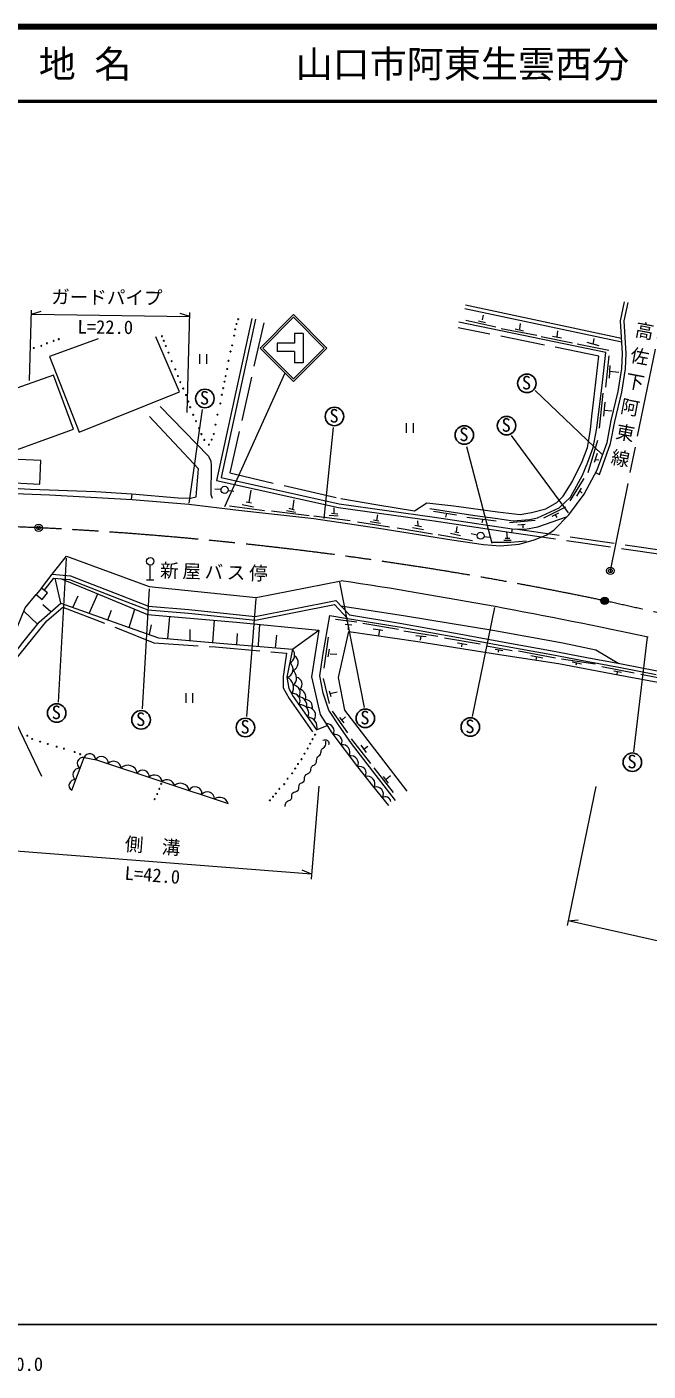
# Model space of a CAD drawing. Units: millimetres, scale not verified. Extents: x 40000 to 680000, y 20000 to 380000.
# Drawn here: x 368778 to 452580, y 198715 to 380000 of the extents above; entities that cross this region are included whole.
import ezdxf
from ezdxf.enums import TextEntityAlignment as Align

# ---------------------------------------------------------------- set-up
doc = ezdxf.new("R2010")
doc.units = ezdxf.units.MM
doc.header["$LTSCALE"] = 1000
doc.header["$PDMODE"] = 32
doc.header["$PDSIZE"] = 500
doc.linetypes.add('CHAIN', pattern=[18.5, 12, -1.5, 3.5, -1.5])
doc.linetypes.add('DASHED', pattern=[7.5, 6, -1.5])
for name, color, linetype, lineweight in [('M-BGD', 7, 'Continuous', 13), ('M-BMK', 2, 'CHAIN', 13), ('M-BMK-SRVR', 3, 'Continuous', 13), ('M-STR-HTXT', 7, 'Continuous', 13), ('M-STR-STRC', 7, 'Continuous', 13), ('M-TTL', 2, 'Continuous', 140), ('M-TTL-BAND', 7, 'Continuous', 25), ('M-TTL-LINE', 7, 'Continuous', 50)]:
    doc.layers.add(name, color=color, linetype=linetype, lineweight=lineweight)
doc.layers.add('M-BMK-HTXT', color=7, linetype='Continuous')
doc.layers.add('M-TTL-TXT', color=7, linetype='Continuous')
doc.styles.add('@ＭＳ ゴシック', font='')
doc.styles.add('ＭＳ ゴシック', font='')
doc.styles.get('@ＭＳ ゴシック').set_extended_font_data('@MS Gothic')
doc.styles.get('ＭＳ ゴシック').set_extended_font_data('MS Gothic')

msp = doc.modelspace()

# ---------------------------------------------------------------- hatches: boundary and pattern name
at = {"layer": 'M-BMK-SRVR'}
msp.add_hatch(color=256, dxfattribs=at).paths.add_polyline_path([(447220, 302599, 0.41421), (446720, 303099, 0.41421), (446220, 302599, 1)])

# ---------------------------------------------------------------- linework, layer by layer
at = {"layer": 'M-BGD'}
for p, q in [((427855, 342012), (449033, 337509)), ((427959, 342501), (449001, 338027)), ((430257, 340501), (430391, 341104)), ((427981, 340426), (432040, 339564)), ((429705, 340359), (430634, 340133)), ((432743, 339321), (437572, 338417)), ((434635, 339288), (435790, 339003)), ((435296, 339229), (435380, 340008)), ((438133, 338225), (442368, 337388)), ((439698, 338284), (440895, 338074)), ((440292, 338180), (440418, 338987)), ((442987, 337246), (447264, 336417)), ((444293, 337463), (445950, 337011)), ((392086, 335867), (392086, 334567)), ((393061, 334567), (393061, 335867)), ((447295, 335626), (446840, 331429)), ((447437, 334342), (447311, 332643)), ((447378, 333552), (448617, 333413)), ((446327, 322394), (437346, 330963)), ((446465, 330605), (445981, 325881)), ((390679, 315764), (392482, 328404)), ((446721, 329395), (446579, 327489)), ((446640, 328317), (447703, 328214)), ((419957, 326568), (419957, 325268)), ((420932, 325268), (420932, 326568)), ((408864, 313701), (410154, 325979)), ((441854, 314471), (434141, 324912)), ((431534, 310328), (428130, 323380)), ((445770, 324219), (444447, 319870)), ((445705, 322484), (445306, 321232)), ((445448, 321678), (445932, 321601)), ((443899, 319092), (442025, 316063)), ((443936, 317004), (445702, 320268)), ((445504, 319903), (446008, 319649)), ((357503, 317404), (371845, 316892)), ((394974, 317610), (394114, 317674)), ((395943, 317498), (396704, 317379)), ((398776, 315877), (399051, 317526)), ((443531, 317803), (442937, 316707)), ((443422, 317393), (443673, 317134)), ((371845, 316892), (382971, 316243)), ((382971, 316243), (390614, 315614)), ((390614, 315614), (397315, 314835)), ((397837, 315567), (399369, 315274)), ((398373, 315936), (399067, 315835)), ((404644, 314942), (404851, 316229)), ((441868, 314208), (443936, 317004)), ((396106, 315404), (400825, 314781)), ((397315, 314835), (407503, 313697)), ((401796, 314722), (406851, 314111)), ((403779, 314781), (405001, 314571)), ((404097, 315082), (404851, 314889)), ((407495, 314052), (412366, 313408)), ((407503, 313697), (416250, 312410)), ((409546, 314153), (410760, 314061)), ((409881, 314404), (410718, 314345)), ((410249, 314378), (410249, 315149)), ((415981, 313452), (416099, 314203)), ((423645, 314694), (426717, 314209)), ((425382, 314420), (425269, 313866)), ((428125, 313896), (432098, 313405)), ((430299, 313627), (430132, 313121)), ((441456, 315214), (438483, 313763)), ((440490, 314416), (439603, 313989)), ((439849, 312135), (441868, 314208)), ((440053, 314206), (440256, 313822)), ((413396, 313266), (417689, 312571)), ((415103, 313316), (416459, 313057)), ((415522, 313534), (416275, 313400)), ((416250, 312410), (426110, 310816)), ((418744, 312420), (423515, 311625)), ((420778, 312487), (422293, 312220)), ((421104, 312780), (422025, 312621)), ((421554, 312703), (421531, 313400)), ((426498, 311918), (427033, 311809)), ((426733, 311870), (426841, 312638)), ((433599, 311050), (433525, 311912)), ((437359, 313412), (433873, 313113)), ((434230, 312313), (434156, 311818)), ((434997, 312857), (435993, 312957)), ((435693, 312927), (435694, 312444)), ((438816, 311450), (439849, 312135)), ((424280, 311550), (428875, 310755)), ((425920, 311734), (427251, 311416)), ((426110, 310816), (430379, 310190)), ((429536, 311463), (428730, 311618)), ((430379, 310190), (432625, 310022)), ((430465, 311286), (431197, 311199)), ((432625, 310022), (435169, 310223)), ((433113, 310774), (434092, 310782)), ((433280, 311050), (433933, 311050)), ((435169, 310223), (437206, 310810)), ((437206, 310810), (438816, 311450)), ((374071, 308338), (372988, 288941)), ((385418, 305418), (385418, 307418)), ((373346, 302261), (372587, 305649)), ((384918, 305418), (385918, 305418)), ((410954, 305110), (414267, 288216)), ((374964, 301689), (375705, 303267)), ((377192, 300902), (378368, 303536)), ((385253, 304210), (384316, 288043)), ((399649, 302905), (398383, 286975)), ((370191, 299430), (368347, 301200)), ((372019, 301109), (370926, 302071)), ((379699, 300016), (380201, 301332)), ((382566, 299003), (383324, 301471)), ((431867, 301690), (428828, 286994)), ((387795, 297513), (388042, 300500)), ((393879, 296981), (394091, 299978)), ((410403, 300144), (413265, 299759)), ((411692, 299458), (412612, 299358)), ((412139, 299409), (412119, 298697)), ((414077, 299567), (418898, 298755)), ((390801, 297250), (390786, 298714)), ((397122, 296701), (397189, 298202)), ((402323, 296254), (402510, 297960)), ((404592, 296059), (408178, 298637)), ((409433, 297701), (408850, 293532)), ((415492, 298839), (416806, 298646)), ((416341, 298714), (416192, 297890)), ((419638, 298558), (424200, 297821)), ((421254, 297913), (422618, 297796)), ((421904, 297857), (421831, 297277)), ((425114, 297610), (429943, 296799)), ((452448, 297709), (450591, 282226)), ((409561, 296079), (409391, 295040)), ((427446, 296835), (427416, 296405)), ((430797, 296548), (434262, 295895)), ((431960, 296087), (432998, 295911)), ((432382, 296016), (432345, 295669)), ((435090, 295853), (440079, 294916)), ((409675, 295467), (410600, 295396)), ((436773, 295242), (438388, 294924)), ((437523, 295094), (437451, 294605)), ((440915, 294790), (445418, 294079)), ((442338, 294355), (443577, 294112)), ((442939, 294237), (442849, 293920)), ((446331, 293727), (450699, 292873)), ((408761, 292141), (409541, 288736)), ((447937, 293158), (448975, 292965)), ((448418, 293069), (448372, 292669)), ((451612, 292706), (455495, 291936)), ((390209, 290135), (390209, 288835)), ((391184, 288835), (391184, 290135)), ((409535, 290481), (409761, 289679)), ((409702, 290102), (410613, 290329)), ((409979, 287725), (412012, 284813)), ((410958, 286880), (411527, 286127)), ((411244, 286502), (411761, 286972)), ((407869, 285205), (409294, 285772)), ((412505, 284007), (415143, 280659)), ((413834, 283133), (414545, 282154)), ((414212, 282612), (414779, 282983)), ((415596, 280071), (418199, 276740)), ((416818, 278899), (417505, 278020)), ((417220, 278523), (417823, 279033))]:
    msp.add_line(p, q, dxfattribs=at)
at = {"layer": 'M-BGD', "linetype": 'DASHED'}
for p, q in [((434156, 311818), (460719, 307985)), ((434628, 312306), (461302, 308456))]:
    msp.add_line(p, q, dxfattribs=at)
at = {"layer": 'M-BGD'}
for points in [[(445702, 320268), (447044, 323942), (447613, 326901), (448523, 330842), (449050, 333915), (449128, 335940), (448858, 340379), (449413, 342926)], [(446008, 319649), (447527, 323808), (448102, 326798), (449014, 330744), (449548, 333863), (449629, 335946), (449361, 340341), (449901, 342820)], [(399116, 340689), (394376, 318839), (410822, 315164), (423707, 313366), (434156, 311818)], [(399605, 340583), (394970, 319219), (410911, 315656), (423779, 313861), (434230, 312313)], [(423152, 315031), (429217, 314110), (431963, 313754), (434382, 313398), (436573, 313569), (437668, 313797), (440571, 315134), (442108, 316585), (443730, 319545), (444441, 321295), (445152, 323258), (445665, 325862), (446419, 332020), (446863, 336095), (427057, 340170)], [(378403, 337938), (371839, 335547), (375847, 325323), (389344, 330789), (386175, 338191)], [(445146, 337231), (445205, 337388), (445322, 337991)], [(386746, 328803), (393263, 322111), (393576, 321428), (393633, 320788), (393585, 316957), (393769, 316421)], [(382922, 317011), (389183, 316507), (390861, 316421), (391616, 316606), (391910, 320393), (385324, 327444)], [(352155, 323587), (355604, 318277), (362703, 318021), (369277, 317637), (378013, 317338), (382922, 317011), (382866, 316249)], [(434230, 312313), (436053, 312281), (437689, 312594), (441573, 313905)], [(431586, 310498), (434050, 310506), (436151, 310699)], [(372208, 306183), (374128, 308621), (385283, 304538), (399720, 303045), (411181, 305305)], [(370729, 304289), (372208, 306183), (374651, 305974), (381519, 303304), (385204, 301896), (390625, 301426), (399588, 300501), (410463, 302628), (412284, 300693), (419067, 299571), (427110, 298127), (433654, 296932), (439398, 295878), (444309, 294955), (448969, 294093), (453783, 293146)], [(371132, 303992), (372435, 305662), (374537, 305482), (381339, 302838), (385091, 301404), (390577, 300928), (399611, 299996), (410288, 302085), (412036, 300228), (418982, 299078), (427020, 297635), (433564, 296440), (439307, 295386), (444217, 294464), (448875, 293602), (453682, 292657)], [(373322, 305586), (377383, 303947), (385030, 300760), (397076, 299720), (408178, 298637), (407179, 292328), (408347, 287255), (409915, 284799), (413358, 280190), (415407, 277657), (417575, 274994)], [(370779, 278912), (366958, 286918), (365977, 290209), (365181, 292998), (367056, 298023), (368536, 301665), (370026, 303465)], [(365181, 292998), (368253, 296997), (370429, 299729), (373346, 302261), (382566, 299003), (386536, 297623), (395329, 296855), (404592, 296059)], [(411148, 301901), (419840, 300595), (431620, 298660), (441096, 296946), (445546, 295992), (448624, 294157)], [(385340, 298039), (385317, 298047), (385607, 299369)], [(400032, 296451), (400035, 296651), (400224, 299413)], [(418499, 275666), (415452, 279630), (412576, 283365), (410798, 285889), (409530, 287851), (408733, 290127), (408306, 292475), (408704, 295235), (409658, 300613), (412036, 300228)], [(420096, 276939), (411667, 287865), (410796, 292267), (412199, 298459), (421535, 297129), (432541, 295339), (440474, 294153), (448541, 292637), (458047, 290847), (467109, 288952), (469499, 288198), (476442, 285722), (489376, 281344), (493367, 279941), (491069, 272395), (485199, 254141)], [(404592, 296059), (403867, 292286), (404133, 290786), (404696, 289687), (407869, 285205)], [(426863, 296924), (426972, 296924), (428177, 296698)], [(374828, 277075), (376493, 281486), (378171, 281173), (395914, 275279)]]:
    msp.add_lwpolyline(points, dxfattribs=at)
at = {"layer": 'M-BGD', "linetype": 'DASHED'}
for points in [[(400721, 340082), (396168, 319847), (404648, 317870), (411122, 316390), (416116, 315550), (421067, 314754), (422746, 315835), (426374, 315394), (432279, 314597), (435318, 314244), (436857, 314505), (438764, 314988), (440258, 315842), (441102, 316720), (442315, 318645), (443688, 321409), (444416, 323283), (444809, 325652), (444993, 327485), (445276, 329741), (445933, 335610), (426941, 339436)], [(365379, 292303), (367853, 295446), (371467, 299914), (373644, 301735), (381000, 298889), (385894, 296912), (394218, 296400), (403807, 295517), (403346, 292414), (403346, 290866), (404145, 289445), (407306, 284945)]]:
    msp.add_lwpolyline(points, dxfattribs=at)
at = {"layer": 'M-BGD'}
for points in [[(361529, 329214), (364232, 321850), (375088, 325763), (372384, 333033)], [(365639, 321765), (365454, 318606), (370548, 318322), (370676, 321523)], [(370026, 303465), (370822, 302796), (371541, 303691), (370729, 304289)]]:
    msp.add_lwpolyline(points, close=True, dxfattribs=at)
at = {"layer": 'M-BGD', "lineweight": 25}
for centre, radius in [((396873, 339207), 50), ((397048, 339927), 50), ((397274, 340579), 50), ((371488, 337334), 50), ((372392, 337668), 50), ((373078, 337886), 50), ((387010, 338277), 50), ((387246, 337671), 50), ((396747, 338362), 50), ((369722, 336698), 50), ((370735, 336982), 50), ((387522, 336957), 50), ((387877, 336071), 50), ((396249, 336223), 50), ((396462, 337048), 50), ((388305, 334919), 50), ((388807, 333812), 50), ((395808, 333861), 50), ((395979, 334971), 50), ((389161, 332919), 50), ((389479, 332091), 50), ((395438, 332154), 50), ((395594, 332894), 50), ((436226, 331926), 1250), ((389872, 331237), 50), ((390242, 330353), 50), ((392792, 329881), 1250), ((395076, 330382), 50), ((395252, 331278), 50), ((390552, 329477), 50), ((390804, 328703), 50), ((394867, 329202), 50), ((410267, 327462), 1250), ((391214, 327691), 50), ((391599, 326820), 50), ((394223, 326356), 50), ((394491, 327695), 50), ((433487, 326224), 1250), ((391997, 325873), 50), ((392322, 325086), 50), ((394005, 325101), 50), ((427781, 324958), 1250), ((392708, 324297), 50), ((393344, 323661), 50), ((393712, 324339), 50), ((372800, 287466), 1250), ((384182, 286546), 1250), ((398262, 285518), 1250), ((414425, 286756), 1250), ((428592, 285574), 1250), ((368842, 284404), 50), ((369497, 283971), 50), ((370565, 283612), 50), ((371604, 283297), 50), ((372805, 282927), 50), ((406985, 283325), 50), ((407312, 283944), 50), ((407655, 284538), 50), ((373780, 282661), 50), ((375227, 282204), 50), ((375976, 281928), 50), ((405822, 281249), 50), ((406232, 281985), 50), ((406650, 282680), 50), ((450455, 280830), 1250), ((404566, 279341), 50), ((404968, 279977), 50), ((405353, 280588), 50), ((386893, 277916), 50), ((403478, 277884), 50), ((403955, 278604), 50), ((386014, 275857), 50), ((386374, 276551), 50), ((386650, 277246), 50), ((401562, 275683), 50), ((401980, 276185), 50), ((402365, 276612), 50), ((402834, 277240), 50)]:
    msp.add_circle(centre, radius, dxfattribs=at)
at = {"layer": 'M-BGD'}
for centre, radius in [((395458, 317556), 488), ((430001, 311376), 473), ((385418, 307918), 500)]:
    msp.add_circle(centre, radius, dxfattribs=at)
for centre, radius, start, end in [((309373, -363672), 676680, 77.78201, 81.34689), ((403724, 295265), 1177, 295.79264, 42.43631), ((403625, 293328), 1069, 283.07926, 55.14968), ((404221, 294256), 1154, 293.79835, 54.04099), ((403265, 290935), 1479, 325.58129, 65.98392), ((403880, 292210), 1277, 310.64143, 50.84617), ((404986, 291362), 928, 312.61176, 79.43628), ((404644, 289112), 1000, 327.30509, 99.1525), ((404614, 290205), 1040, 327.40466, 84.61599), ((405298, 289626), 1100, 341.72741, 73.32305), ((405654, 287437), 1146, 332.14079, 98.45135), ((405395, 288499), 1150, 345.17154, 85.20354), ((406336, 288322), 959, 342.27614, 89.62046), ((406645, 287125), 1088, 325.82276, 97.3466), ((406612, 285588), 1315, 343.03995, 87.55219), ((409247, 285026), 977, 330.9151, 95.70216), ((410340, 283625), 957, 332.43114, 104.52619), ((411339, 282167), 1027, 331.82382, 98.40611), ((376375, 280698), 797, 81.51999, 237.12505), ((377241, 281135), 826, 3.9865, 154.89148), ((378840, 280699), 919, 356.69472, 147.50254), ((412478, 280694), 1015, 330.18567, 103.32743), ((375869, 279149), 882, 85.24091, 233.40414), ((380491, 279939), 1018, 7.2257, 136.02429), ((382393, 279133), 1291, 9.56483, 133.68516), ((384409, 278871), 882, 355.94667, 147.30331), ((413676, 279381), 869, 326.47601, 111.46893), ((375200, 277715), 740, 78.85157, 239.79347), ((386012, 278082), 1026, 8.37365, 134.87633), ((387679, 277437), 1028, 13.8429, 129.40708), ((389489, 276790), 1207, 10.98673, 132.26325), ((391482, 276643), 891, 348.25584, 154.99414), ((414703, 277924), 1022, 330.79314, 107.20732), ((415950, 276570), 926, 325.78997, 112.50827), ((393123, 275874), 967, 0.65923, 142.59076), ((394774, 274895), 1203, 18.6134, 124.63658), ((417125, 275404), 765, 8.35204, 122.42005)]:
    msp.add_arc(centre, radius, start, end, dxfattribs=at)
for points, knots in [([(403629, 274858), (403641, 275111), (403657, 275274), (403805, 275477), (403973, 275707), (404269, 275603), (404441, 275829), (404644, 276094), (404420, 276396), (404617, 276666), (404811, 276931), (405174, 276778), (405370, 277042), (405569, 277309), (405385, 277595), (405571, 277871), (405720, 278092), (405993, 278025), (406140, 278248), (406309, 278501), (406141, 278754), (406308, 279009), (406490, 279289), (406802, 279247), (406994, 279520), (407168, 279768), (407036, 280017), (407212, 280265), (407363, 280478), (407628, 280419), (407764, 280641), (407932, 280916), (407805, 281156), (407948, 281445), (408057, 281664), (408264, 281687), (408375, 281905), (408498, 282147), (408421, 282341), (408559, 282575), (408670, 282762), (408865, 282753), (408986, 282934), (409145, 283174), (409114, 283369), (409095, 283663)], [0, 0, 0, 0, 1, 1, 1, 2, 2, 2, 3, 3, 3, 4, 4, 4, 5, 5, 5, 6, 6, 6, 7, 7, 7, 8, 8, 8, 9, 9, 9, 10, 10, 10, 11, 11, 11, 12, 12, 12, 13, 13, 13, 14, 14, 14, 15, 15, 15, 15]), ([(408722, 283787), (408930, 283844), (409170, 283914), (409352, 283747), (409526, 283588), (409501, 283361), (409475, 283156)], [0, 0, 0, 0, 1, 1, 1, 2, 2, 2, 2])]:
    msp.add_open_spline(points, degree=3, knots=knots, dxfattribs=at)
at = {"layer": 'M-BMK'}
msp.add_line((447483, 306653), (454667, 341995), dxfattribs=at)
for centre, radius, start, end in [((342163, -339209), 652266, 87.52223, 91.60946), ((345937, -177865), 490921, 78.15325, 87.14822), ((253922, -572338), 895927, 76.05504, 77.57306)]:
    msp.add_arc(centre, radius, start, end, dxfattribs=at)
at = {"layer": 'M-BMK-SRVR'}
for centre in [(370361, 312447), (447483, 306653), (446720, 302599)]:
    msp.add_circle(centre, 500, dxfattribs=at)
for p in [(370361, 312447), (447483, 306653), (446720, 302599)]:
    msp.add_point(p, dxfattribs=at)
at = {"layer": 'M-STR-HTXT'}
for p, q in [((369136, 332299), (369406, 341790)), ((369391, 341269), (370698, 341662)), ((369391, 341269), (390744, 340931)), ((390744, 340931), (389451, 341365)), ((390389, 327995), (390760, 341482)), ((408162, 277599), (407106, 265045)), ((445549, 277563), (441651, 258794)), ((407165, 265746), (367269, 268843)), ((407165, 265746), (405901, 266259)), ((441785, 259440), (443145, 259557)), ((481575, 250454), (441785, 259440))]:
    msp.add_line(p, q, dxfattribs=at)
at = {"layer": 'M-STR-STRC'}
for p, q in [((400234, 336690), (404734, 341190)), ((400588, 336690), (404734, 340837)), ((409235, 336690), (404734, 341190)), ((408881, 336690), (404734, 340837)), ((404877, 337341), (402525, 337341)), ((402525, 337341), (402525, 336218)), ((404877, 338645), (404877, 337341)), ((406036, 338645), (404877, 338645)), ((406036, 338645), (406036, 334712)), ((400234, 336690), (404734, 332190)), ((400588, 336690), (404734, 332543)), ((404877, 336218), (402525, 336218)), ((404734, 332543), (408881, 336690)), ((404735, 332190), (409235, 336690)), ((404877, 336218), (404877, 334712)), ((406036, 334712), (404877, 334712)), ((395466, 315323), (403602, 333323))]:
    msp.add_line(p, q, dxfattribs=at)
at = {"layer": 'M-TTL'}
msp.add_line((680000, 380000), (40000, 380000), dxfattribs=at)
at = {"layer": 'M-TTL-BAND'}
msp.add_line((40000, 205000), (579000, 205000), dxfattribs=at)
at = {"layer": 'M-TTL-LINE'}
msp.add_line((40000, 370000), (680000, 370000), dxfattribs=at)

# ---------------------------------------------------------------- texts
at = {"layer": 'M-BGD', "style": 'ＭＳ ゴシック'}
for p in [(435548, 330553), (392113, 328508), (409588, 326089), (432808, 324851), (427103, 323584), (372122, 286092), (383504, 285172), (397583, 284145), (413746, 285383), (427913, 284201), (449776, 279457)]:
    msp.add_text('S', height=1833, dxfattribs=at).set_placement(p, align=Align.BOTTOM_LEFT)
at = {"layer": 'M-BGD', "insert": (386724, 305590), "char_height": 1833, "attachment_point": 7, "rotation": 358.284, "style": 'ＭＳ ゴシック'}
msp.add_mtext('\\T1.2;新屋バス停', dxfattribs=at)
at = {"layer": 'M-BMK-HTXT', "insert": (451159, 340487), "char_height": 1833, "attachment_point": 7, "rotation": 259.325, "style": '@ＭＳ ゴシック'}
msp.add_mtext('\\T1.4;高佐下阿東線', dxfattribs=at)
at = {"layer": 'M-STR-HTXT', "style": 'ＭＳ ゴシック'}
for s, rotation, p in [('ガードパイプ', 359.487, (372053, 342131)), ('L=22.0', 359.487, (375608, 338092)), ('側\u3000溝', 355.561, (381888, 268382)), ('L=42.0', 355.561, (381871, 264451))]:
    msp.add_text(s, height=1833, rotation=rotation, dxfattribs=at).set_placement(p, align=Align.BOTTOM_LEFT)
at = {"layer": 'M-TTL-BAND', "style": 'ＭＳ ゴシック'}
msp.add_text('300.0', height=1833, dxfattribs=at).set_placement((367844, 198195), align=Align.BOTTOM_CENTER)
at = {"layer": 'M-TTL-TXT', "style": 'ＭＳ ゴシック'}
for s, p in [('地 名', (370380, 375000)), ('山口市阿東生雲西分', (405024, 375000))]:
    msp.add_text(s, height=3666, dxfattribs=at).set_placement(p, align=Align.MIDDLE_LEFT)

doc.saveas('drawing.dxf')
